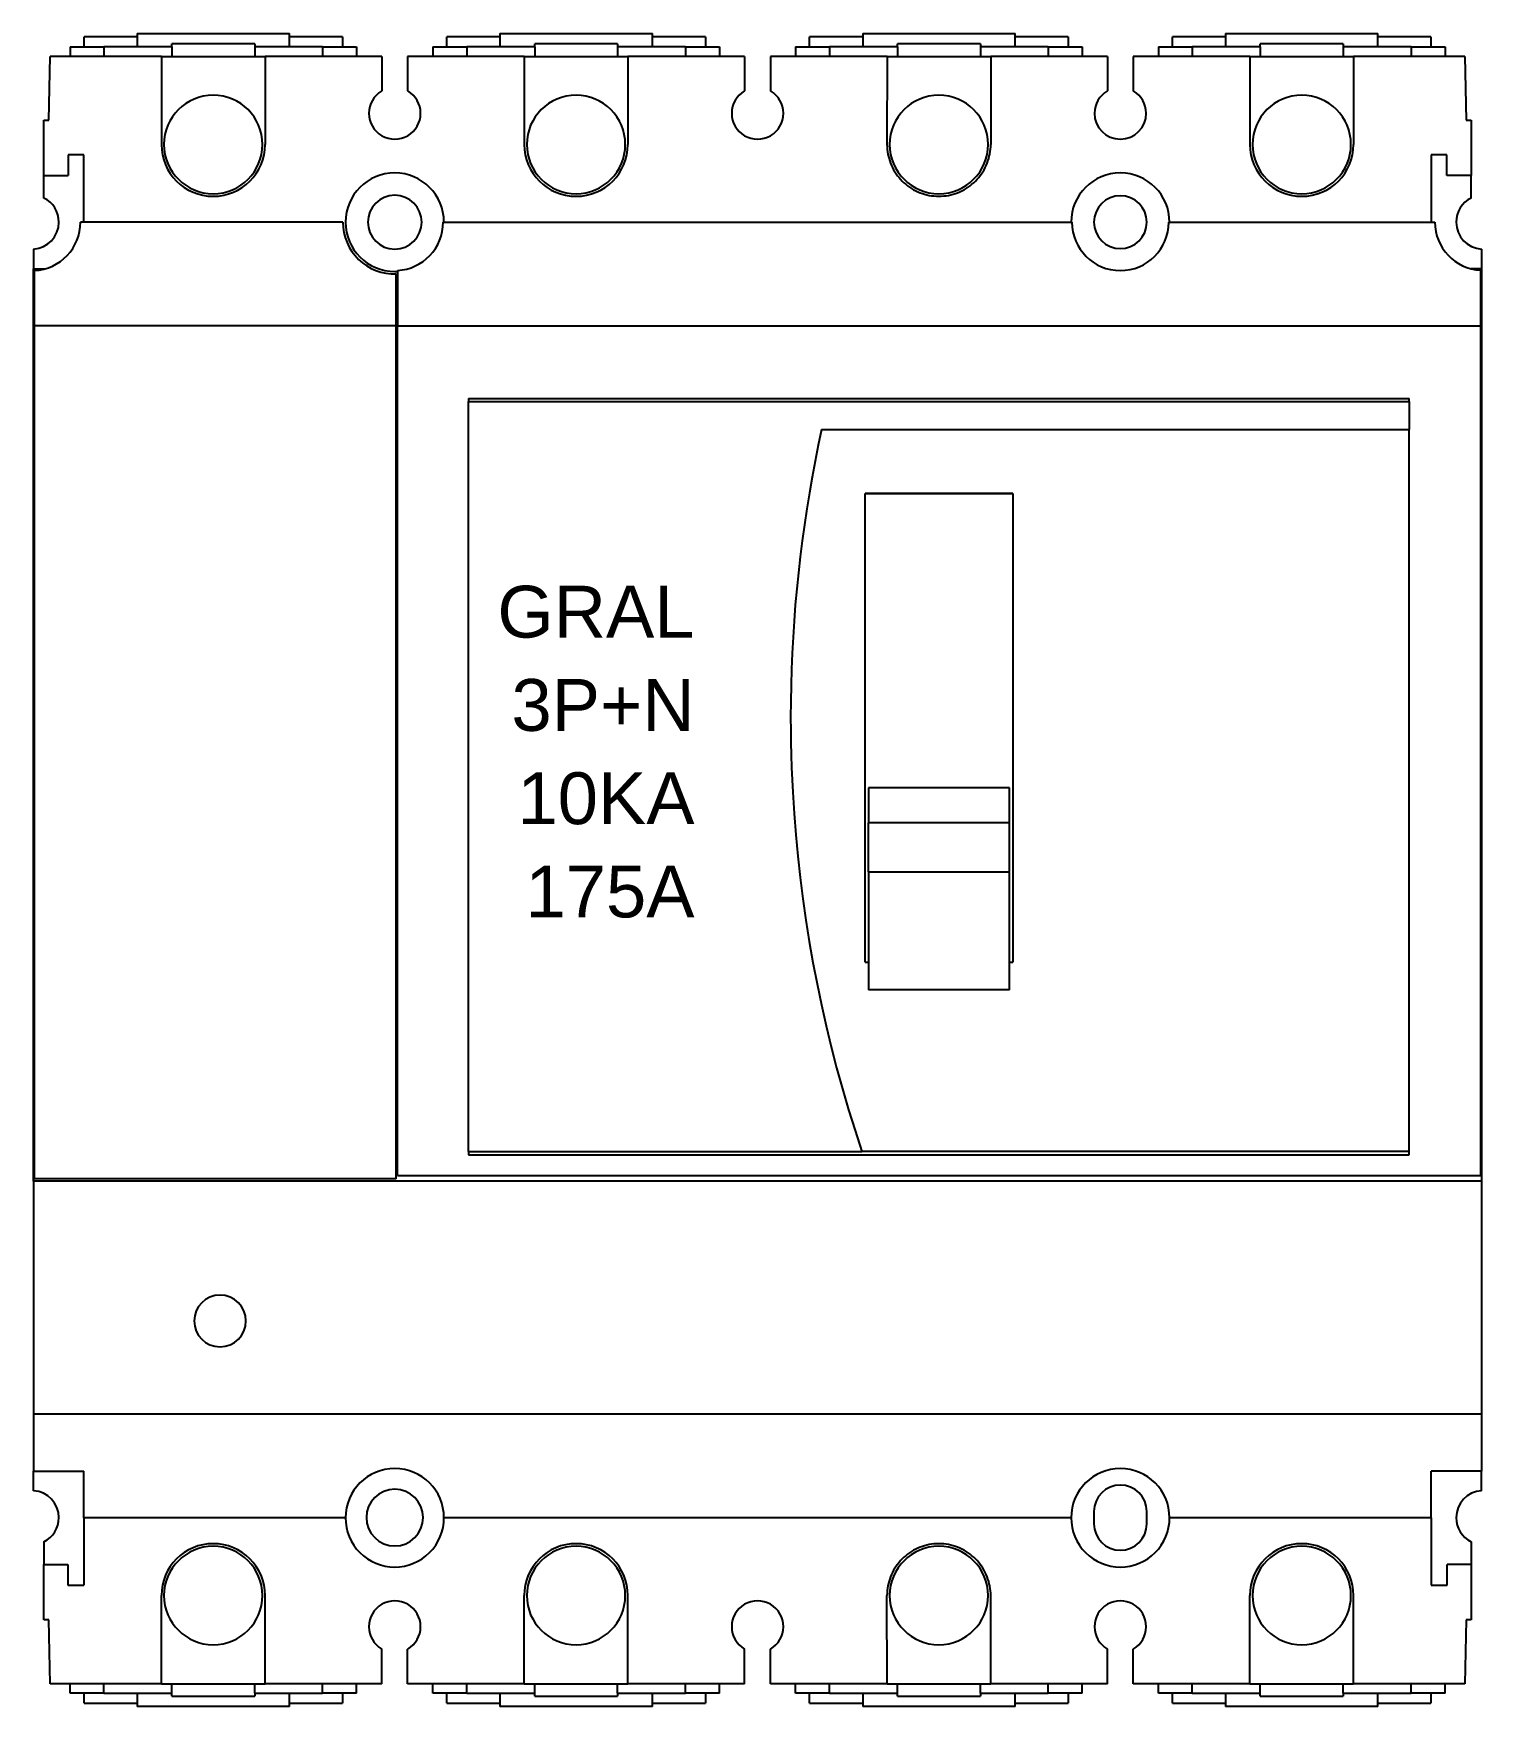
# Model space of a CAD drawing. Header units: millimetres. Extents: x 3609 to 5941, y 2453 to 3731.
# Drawn here: x 4205.6 to 4339.4, y 3333.5 to 3488.1 of the extents above; entities that cross this region are included whole.
import ezdxf

# ---------------------------------------------------------------- set-up
doc = ezdxf.new("R2010")
doc.units = ezdxf.units.MM
doc.styles.get("Standard").update_dxf_attribs({"font": 'arial.ttf'})

msp = doc.modelspace()

# ---------------------------------------------------------------- linework, layer by layer
for p, q in [((4215.19, 3488.09), (4215.19, 3486.86)), ((4215.19, 3488.09), (4229.27, 3488.09)), ((4229.27, 3486.86), (4229.27, 3488.09)), ((4248.71, 3488.09), (4248.71, 3486.86)), ((4248.71, 3488.09), (4262.79, 3488.09)), ((4262.79, 3486.86), (4262.79, 3488.09)), ((4282.23, 3488.09), (4282.23, 3486.86)), ((4282.23, 3488.09), (4296.3, 3488.09)), ((4296.3, 3486.86), (4296.3, 3488.09)), ((4315.75, 3488.09), (4315.75, 3486.86)), ((4315.75, 3488.09), (4329.82, 3488.09)), ((4329.82, 3486.86), (4329.82, 3488.09)), ((4208.99, 3486.86), (4208.99, 3485.97)), ((4208.99, 3486.86), (4212.12, 3486.86)), ((4215.19, 3487.77), (4210.28, 3487.77)), ((4210.28, 3486.86), (4210.28, 3487.77)), ((4212.12, 3486.86), (4212.12, 3485.97)), ((4218.4, 3486.86), (4212.12, 3486.86)), ((4218.4, 3486.86), (4218.4, 3487.13)), ((4226.06, 3487.13), (4218.4, 3487.13)), ((4218.4, 3486.86), (4218.4, 3485.97)), ((4226.06, 3487.13), (4226.06, 3486.86)), ((4232.33, 3486.86), (4226.06, 3486.86)), ((4226.06, 3486.86), (4226.06, 3485.97)), ((4234.17, 3487.77), (4229.27, 3487.77)), ((4232.33, 3486.86), (4235.47, 3486.86)), ((4232.33, 3486.86), (4232.33, 3485.97)), ((4234.17, 3487.77), (4234.17, 3486.86)), ((4235.47, 3486.86), (4235.47, 3485.97)), ((4242.51, 3486.86), (4242.51, 3485.97)), ((4242.51, 3486.86), (4245.64, 3486.86)), ((4248.71, 3487.77), (4243.8, 3487.77)), ((4243.8, 3486.86), (4243.8, 3487.77)), ((4245.64, 3486.86), (4245.64, 3485.97)), ((4251.92, 3486.86), (4245.64, 3486.86)), ((4251.92, 3486.86), (4251.92, 3487.13)), ((4259.58, 3487.13), (4251.92, 3487.13)), ((4251.92, 3486.86), (4251.92, 3485.97)), ((4259.58, 3487.13), (4259.58, 3486.86)), ((4265.85, 3486.86), (4259.58, 3486.86)), ((4259.58, 3486.86), (4259.58, 3485.97)), ((4267.69, 3487.77), (4262.79, 3487.77)), ((4265.85, 3486.86), (4268.99, 3486.86)), ((4265.85, 3486.86), (4265.85, 3485.97)), ((4267.69, 3487.77), (4267.69, 3486.86)), ((4268.99, 3486.86), (4268.99, 3485.97)), ((4276.03, 3486.86), (4276.03, 3485.97)), ((4276.03, 3486.86), (4279.16, 3486.86)), ((4282.23, 3487.77), (4277.32, 3487.77)), ((4277.32, 3486.86), (4277.32, 3487.77)), ((4279.16, 3486.86), (4279.16, 3485.97)), ((4285.43, 3486.86), (4279.16, 3486.86)), ((4285.43, 3486.86), (4285.43, 3487.13)), ((4293.1, 3487.13), (4285.43, 3487.13)), ((4285.43, 3486.86), (4285.43, 3485.97)), ((4293.1, 3487.13), (4293.1, 3486.86)), ((4299.37, 3486.86), (4293.1, 3486.86)), ((4293.1, 3486.86), (4293.1, 3485.97)), ((4301.21, 3487.77), (4296.3, 3487.77)), ((4299.37, 3486.86), (4302.51, 3486.86)), ((4299.37, 3486.86), (4299.37, 3485.97)), ((4301.21, 3487.77), (4301.21, 3486.86)), ((4302.51, 3486.86), (4302.51, 3485.97)), ((4309.55, 3486.86), (4309.55, 3485.97)), ((4309.55, 3486.86), (4312.68, 3486.86)), ((4315.75, 3487.77), (4310.84, 3487.77)), ((4310.84, 3486.86), (4310.84, 3487.77)), ((4312.68, 3486.86), (4312.68, 3485.97)), ((4318.95, 3486.86), (4312.68, 3486.86)), ((4318.95, 3486.86), (4318.95, 3487.13)), ((4326.62, 3487.13), (4318.95, 3487.13)), ((4318.95, 3486.86), (4318.95, 3485.97)), ((4326.62, 3487.13), (4326.62, 3486.86)), ((4332.89, 3486.86), (4326.62, 3486.86)), ((4326.62, 3486.86), (4326.62, 3485.97)), ((4334.73, 3487.77), (4329.82, 3487.77)), ((4332.89, 3486.86), (4336.03, 3486.86)), ((4332.89, 3486.86), (4332.89, 3485.97)), ((4334.73, 3487.77), (4334.73, 3486.86)), ((4336.03, 3486.86), (4336.03, 3485.97)), ((4207.03, 3480.08), (4207.14, 3485.97)), ((4217.44, 3485.97), (4207.14, 3485.97)), ((4217.44, 3485.97), (4217.44, 3477.83)), ((4217.44, 3485.97), (4227.01, 3485.97)), ((4237.79, 3485.97), (4227.01, 3485.97)), ((4227.01, 3485.97), (4227.01, 3477.83)), ((4237.79, 3485.97), (4237.79, 3482.78)), ((4250.96, 3485.97), (4240.18, 3485.97)), ((4240.18, 3485.97), (4240.18, 3482.78)), ((4250.96, 3485.97), (4250.96, 3477.83)), ((4250.96, 3485.97), (4260.53, 3485.97)), ((4271.31, 3485.97), (4260.53, 3485.97)), ((4260.53, 3485.97), (4260.53, 3477.83)), ((4271.31, 3485.97), (4271.31, 3482.78)), ((4284.48, 3485.97), (4273.7, 3485.97)), ((4273.7, 3485.97), (4273.7, 3482.78)), ((4284.48, 3485.97), (4284.47, 3477.82)), ((4284.48, 3485.97), (4294.05, 3485.97)), ((4304.83, 3485.97), (4294.05, 3485.97)), ((4294.05, 3485.97), (4294.05, 3477.84)), ((4304.83, 3485.97), (4304.83, 3482.78)), ((4318, 3485.97), (4307.22, 3485.97)), ((4307.22, 3485.97), (4307.22, 3482.78)), ((4318, 3485.97), (4318, 3477.83)), ((4318, 3485.97), (4327.57, 3485.97)), ((4337.87, 3485.97), (4327.57, 3485.97)), ((4327.57, 3485.97), (4327.57, 3477.83)), ((4337.87, 3485.97), (4337.98, 3480.08)), ((4206.57, 3480.08), (4207.03, 3480.08)), ((4206.57, 3474.96), (4206.57, 3480.08)), ((4337.98, 3480.08), (4338.44, 3480.08)), ((4338.44, 3480.08), (4338.44, 3474.96)), ((4284.47, 3477.82), (4284.48, 3477.6)), ((4284.48, 3477.6), (4284.49, 3477.38)), ((4284.49, 3477.38), (4284.52, 3477.16)), ((4294.01, 3477.17), (4294.03, 3477.39)), ((4294.03, 3477.39), (4294.05, 3477.61)), ((4294.05, 3477.61), (4294.05, 3477.84)), ((4208.82, 3476.88), (4208.82, 3474.96)), ((4210.25, 3476.88), (4208.82, 3476.88)), ((4210.25, 3470.65), (4210.25, 3476.88)), ((4284.52, 3477.16), (4284.56, 3476.94)), ((4284.56, 3476.94), (4284.6, 3476.73)), ((4284.6, 3476.73), (4284.66, 3476.52)), ((4284.66, 3476.52), (4284.72, 3476.31)), ((4284.72, 3476.31), (4284.8, 3476.1)), ((4284.8, 3476.1), (4284.88, 3475.89)), ((4284.88, 3475.89), (4284.98, 3475.69)), ((4284.98, 3475.69), (4285.08, 3475.5)), ((4293.44, 3475.5), (4293.55, 3475.7)), ((4293.55, 3475.7), (4293.64, 3475.9)), ((4293.64, 3475.9), (4293.73, 3476.1)), ((4293.73, 3476.1), (4293.8, 3476.31)), ((4293.8, 3476.31), (4293.87, 3476.52)), ((4293.87, 3476.52), (4293.92, 3476.74)), ((4293.92, 3476.74), (4293.97, 3476.95)), ((4293.97, 3476.95), (4294.01, 3477.17)), ((4334.76, 3476.88), (4334.76, 3470.65)), ((4336.19, 3476.88), (4334.76, 3476.88)), ((4336.19, 3474.96), (4336.19, 3476.88)), ((4206.57, 3474.96), (4208.82, 3474.96)), ((4206.57, 3472.88), (4206.57, 3474.96)), ((4285.08, 3475.5), (4285.19, 3475.31)), ((4285.19, 3475.31), (4285.31, 3475.12)), ((4285.31, 3475.12), (4285.44, 3474.94)), ((4285.44, 3474.94), (4285.58, 3474.77)), ((4285.58, 3474.77), (4285.72, 3474.61)), ((4285.72, 3474.61), (4285.88, 3474.45)), ((4285.88, 3474.45), (4286.04, 3474.29)), ((4286.04, 3474.29), (4286.2, 3474.15)), ((4286.2, 3474.15), (4286.38, 3474.01)), ((4292.15, 3474.01), (4292.32, 3474.15)), ((4292.32, 3474.15), (4292.49, 3474.3)), ((4292.49, 3474.3), (4292.65, 3474.45)), ((4292.65, 3474.45), (4292.8, 3474.61)), ((4292.8, 3474.61), (4292.95, 3474.77)), ((4292.95, 3474.77), (4293.08, 3474.95)), ((4293.08, 3474.95), (4293.21, 3475.13)), ((4293.21, 3475.13), (4293.33, 3475.31)), ((4293.33, 3475.31), (4293.44, 3475.5)), ((4338.44, 3474.96), (4336.19, 3474.96)), ((4338.44, 3472.88), (4338.44, 3474.96)), ((4286.38, 3474.01), (4286.55, 3473.88)), ((4286.55, 3473.88), (4286.74, 3473.76)), ((4286.74, 3473.76), (4286.93, 3473.65)), ((4286.93, 3473.65), (4287.13, 3473.55)), ((4287.13, 3473.55), (4287.33, 3473.45)), ((4287.33, 3473.45), (4287.53, 3473.37)), ((4287.53, 3473.37), (4287.74, 3473.29)), ((4287.74, 3473.29), (4287.95, 3473.23)), ((4287.95, 3473.23), (4288.16, 3473.17)), ((4288.16, 3473.17), (4288.38, 3473.13)), ((4288.38, 3473.13), (4288.59, 3473.09)), ((4288.59, 3473.09), (4288.81, 3473.07)), ((4288.81, 3473.07), (4289.04, 3473.05)), ((4289.04, 3473.05), (4289.26, 3473.04)), ((4289.26, 3473.04), (4289.49, 3473.05)), ((4289.49, 3473.05), (4289.71, 3473.07)), ((4289.71, 3473.07), (4289.93, 3473.09)), ((4289.93, 3473.09), (4290.15, 3473.13)), ((4290.15, 3473.13), (4290.36, 3473.17)), ((4290.36, 3473.17), (4290.58, 3473.23)), ((4290.58, 3473.23), (4290.79, 3473.29)), ((4290.79, 3473.29), (4290.99, 3473.37)), ((4290.99, 3473.37), (4291.2, 3473.45)), ((4291.2, 3473.45), (4291.4, 3473.55)), ((4291.4, 3473.55), (4291.6, 3473.65)), ((4291.6, 3473.65), (4291.79, 3473.76)), ((4291.79, 3473.76), (4291.97, 3473.89)), ((4291.97, 3473.89), (4292.15, 3474.01)), ((4234.2, 3470.65), (4209.94, 3470.65)), ((4243.46, 3470.65), (4301.55, 3470.65)), ((4310.5, 3470.65), (4335.09, 3470.65)), ((4205.61, 3468.16), (4205.61, 3466.34)), ((4339.4, 3468.16), (4339.4, 3466.34)), ((4205.61, 3382.04), (4205.61, 3466.34)), ((4205.61, 3466.34), (4206.68, 3466.34)), ((4205.71, 3461.07), (4205.71, 3466.18)), ((4239.13, 3461.07), (4239.13, 3465.86)), ((4239.23, 3466.19), (4239.23, 3461.07)), ((4339.4, 3466.34), (4338.43, 3466.34)), ((4339.31, 3466.2), (4339.31, 3461.07)), ((4339.4, 3466.34), (4339.4, 3382.04)), ((4205.71, 3382.25), (4205.71, 3461.07)), ((4239.13, 3461.07), (4205.71, 3461.07)), ((4239.13, 3382.25), (4239.13, 3461.07)), ((4239.23, 3382.54), (4239.23, 3461.07)), ((4239.23, 3461.07), (4339.31, 3461.07)), ((4339.31, 3461.07), (4339.31, 3382.54)), ((4245.8, 3454.37), (4332.73, 3454.37)), ((4245.8, 3454.37), (4245.8, 3454.07)), ((4245.8, 3384.76), (4245.8, 3454.07)), ((4245.8, 3454.07), (4332.73, 3454.07)), ((4332.73, 3454.07), (4332.73, 3454.37)), ((4332.73, 3454.07), (4332.73, 3451.5)), ((4278.43, 3451.5), (4278.12, 3450.03)), ((4278.43, 3451.5), (4332.73, 3451.5)), ((4332.73, 3417.97), (4332.73, 3451.5)), ((4278.12, 3450.03), (4277.83, 3448.57)), ((4277.83, 3448.57), (4277.55, 3447.1)), ((4277.55, 3447.1), (4277.3, 3445.63)), ((4277.3, 3445.63), (4277.06, 3444.16)), ((4282.44, 3417.97), (4282.44, 3445.57)), ((4296.09, 3445.57), (4282.44, 3445.57)), ((4282.44, 3445.57), (4296.09, 3445.57)), ((4296.09, 3445.57), (4296.09, 3417.97)), ((4277.06, 3444.16), (4276.84, 3442.68)), ((4276.84, 3442.68), (4276.64, 3441.2)), ((4276.64, 3441.2), (4276.45, 3439.73)), ((4276.45, 3439.73), (4276.28, 3438.24)), ((4276.28, 3438.24), (4276.13, 3436.76)), ((4276.13, 3436.76), (4276, 3435.28)), ((4276, 3435.28), (4275.89, 3433.79)), ((4275.89, 3433.79), (4275.79, 3432.31)), ((4275.71, 3430.82), (4275.65, 3429.33)), ((4275.79, 3432.31), (4275.71, 3430.82)), ((4275.65, 3429.33), (4275.61, 3427.85)), ((4275.61, 3427.85), (4275.58, 3426.36)), ((4275.58, 3426.36), (4275.57, 3424.88)), ((4275.57, 3424.88), (4275.58, 3423.72)), ((4275.58, 3423.72), (4275.59, 3422.57)), ((4275.59, 3422.57), (4275.62, 3421.42)), ((4275.62, 3421.42), (4275.66, 3420.27)), ((4275.66, 3420.27), (4275.7, 3419.12)), ((4275.7, 3419.12), (4275.76, 3417.97)), ((4275.76, 3417.97), (4275.89, 3415.99)), ((4282.44, 3402.27), (4282.44, 3417.97)), ((4295.78, 3418.37), (4282.75, 3418.37)), ((4282.75, 3418.37), (4282.75, 3415.14)), ((4295.78, 3415.14), (4295.78, 3418.37)), ((4296.09, 3417.97), (4296.09, 3402.27)), ((4332.73, 3384.78), (4332.73, 3417.97)), ((4275.89, 3415.99), (4276.04, 3414.02)), ((4276.04, 3414.02), (4276.23, 3412.05)), ((4282.75, 3410.63), (4282.75, 3415.14)), ((4295.78, 3415.14), (4282.75, 3415.14)), ((4295.78, 3410.63), (4295.78, 3415.14)), ((4276.23, 3412.05), (4276.45, 3410.08)), ((4276.45, 3410.08), (4276.7, 3408.11)), ((4282.75, 3410.63), (4282.75, 3399.71)), ((4282.75, 3410.63), (4295.78, 3410.63)), ((4295.78, 3399.71), (4295.78, 3410.63)), ((4276.7, 3408.11), (4276.98, 3406.15)), ((4276.98, 3406.15), (4277.29, 3404.19)), ((4277.29, 3404.19), (4277.63, 3402.23)), ((4277.63, 3402.23), (4278.01, 3400.28)), ((4282.44, 3402.27), (4282.75, 3402.27)), ((4295.78, 3402.27), (4296.09, 3402.27)), ((4278.01, 3400.28), (4278.41, 3398.33)), ((4295.78, 3399.71), (4282.75, 3399.71)), ((4278.41, 3398.33), (4278.85, 3396.38)), ((4278.85, 3396.38), (4279.32, 3394.43)), ((4279.32, 3394.43), (4279.82, 3392.49)), ((4279.82, 3392.49), (4280.36, 3390.55)), ((4280.36, 3390.55), (4280.92, 3388.62)), ((4280.92, 3388.62), (4281.52, 3386.7)), ((4281.52, 3386.7), (4282.15, 3384.78)), ((4245.8, 3384.76), (4245.8, 3384.46)), ((4245.8, 3384.76), (4282.16, 3384.76)), ((4245.8, 3384.46), (4332.73, 3384.46)), ((4282.15, 3384.78), (4282.15, 3384.77)), ((4332.73, 3384.78), (4282.15, 3384.78)), ((4282.15, 3384.77), (4282.15, 3384.77)), ((4282.15, 3384.77), (4282.15, 3384.77)), ((4282.15, 3384.77), (4282.15, 3384.77)), ((4282.15, 3384.77), (4282.15, 3384.76)), ((4282.15, 3384.76), (4282.16, 3384.76)), ((4282.16, 3384.76), (4282.16, 3384.76)), ((4332.73, 3384.46), (4332.73, 3384.78)), ((4205.61, 3382.04), (4205.61, 3360.49)), ((4339.4, 3382.04), (4205.61, 3382.04)), ((4239.13, 3382.25), (4205.71, 3382.25)), ((4239.23, 3382.54), (4339.31, 3382.54)), ((4339.4, 3382.04), (4339.4, 3360.49)), ((4205.61, 3360.49), (4205.61, 3355.23)), ((4339.4, 3360.49), (4205.61, 3360.49)), ((4339.4, 3360.49), (4339.4, 3355.23)), ((4205.61, 3353.42), (4205.61, 3355.23)), ((4205.61, 3355.23), (4210.25, 3355.23)), ((4210.25, 3350.92), (4210.25, 3355.23)), ((4334.76, 3350.92), (4334.76, 3355.23)), ((4339.4, 3355.23), (4334.76, 3355.23)), ((4339.4, 3353.42), (4339.4, 3355.23)), ((4234.44, 3350.92), (4210.25, 3350.92)), ((4210.25, 3350.92), (4210.25, 3344.69)), ((4301.48, 3350.92), (4243.54, 3350.92)), ((4303.58, 3351.51), (4303.58, 3350.36)), ((4308.47, 3350.36), (4308.47, 3351.51)), ((4334.76, 3350.92), (4310.57, 3350.92)), ((4334.76, 3350.92), (4334.76, 3344.69)), ((4206.57, 3348.71), (4206.57, 3346.61)), ((4286.2, 3347.42), (4286.04, 3347.27)), ((4286.38, 3347.56), (4286.2, 3347.42)), ((4286.55, 3347.69), (4286.38, 3347.56)), ((4286.74, 3347.81), (4286.55, 3347.69)), ((4286.93, 3347.92), (4286.74, 3347.81)), ((4287.13, 3348.02), (4286.93, 3347.92)), ((4287.33, 3348.11), (4287.13, 3348.02)), ((4287.53, 3348.2), (4287.33, 3348.11)), ((4287.74, 3348.27), (4287.53, 3348.2)), ((4287.95, 3348.34), (4287.74, 3348.27)), ((4288.16, 3348.4), (4287.95, 3348.34)), ((4288.38, 3348.44), (4288.16, 3348.4)), ((4288.59, 3348.48), (4288.38, 3348.44)), ((4288.81, 3348.5), (4288.59, 3348.48)), ((4289.04, 3348.52), (4288.81, 3348.5)), ((4289.26, 3348.52), (4289.04, 3348.52)), ((4289.49, 3348.52), (4289.26, 3348.52)), ((4289.71, 3348.5), (4289.49, 3348.52)), ((4289.93, 3348.48), (4289.71, 3348.5)), ((4290.15, 3348.44), (4289.93, 3348.48)), ((4290.36, 3348.4), (4290.15, 3348.44)), ((4290.58, 3348.34), (4290.36, 3348.4)), ((4290.79, 3348.27), (4290.58, 3348.34)), ((4290.99, 3348.2), (4290.79, 3348.27)), ((4291.2, 3348.11), (4290.99, 3348.2)), ((4291.4, 3348.02), (4291.2, 3348.11)), ((4291.6, 3347.92), (4291.4, 3348.02)), ((4291.79, 3347.8), (4291.6, 3347.92)), ((4291.97, 3347.68), (4291.79, 3347.8)), ((4292.15, 3347.55), (4291.97, 3347.68)), ((4292.32, 3347.42), (4292.15, 3347.55)), ((4292.49, 3347.27), (4292.32, 3347.42)), ((4338.44, 3348.71), (4338.44, 3346.61)), ((4206.57, 3346.61), (4208.77, 3346.61)), ((4206.57, 3341.5), (4206.57, 3346.61)), ((4208.77, 3346.61), (4208.77, 3344.69)), ((4284.98, 3345.87), (4284.88, 3345.67)), ((4285.08, 3346.07), (4284.98, 3345.87)), ((4285.19, 3346.26), (4285.08, 3346.07)), ((4285.31, 3346.45), (4285.19, 3346.26)), ((4285.44, 3346.62), (4285.31, 3346.45)), ((4285.58, 3346.8), (4285.44, 3346.62)), ((4285.72, 3346.96), (4285.58, 3346.8)), ((4285.88, 3347.12), (4285.72, 3346.96)), ((4286.04, 3347.27), (4285.88, 3347.12)), ((4292.65, 3347.12), (4292.49, 3347.27)), ((4292.8, 3346.96), (4292.65, 3347.12)), ((4292.95, 3346.79), (4292.8, 3346.96)), ((4293.08, 3346.62), (4292.95, 3346.79)), ((4293.21, 3346.44), (4293.08, 3346.62)), ((4293.33, 3346.26), (4293.21, 3346.44)), ((4293.44, 3346.06), (4293.33, 3346.26)), ((4293.55, 3345.87), (4293.44, 3346.06)), ((4293.64, 3345.67), (4293.55, 3345.87)), ((4338.44, 3346.61), (4336.24, 3346.61)), ((4336.24, 3344.69), (4336.24, 3346.61)), ((4338.44, 3346.61), (4338.44, 3341.5)), ((4208.77, 3344.69), (4210.25, 3344.69)), ((4284.52, 3344.41), (4284.49, 3344.19)), ((4284.56, 3344.62), (4284.52, 3344.41)), ((4284.6, 3344.84), (4284.56, 3344.62)), ((4284.66, 3345.05), (4284.6, 3344.84)), ((4284.72, 3345.26), (4284.66, 3345.05)), ((4284.8, 3345.47), (4284.72, 3345.26)), ((4284.88, 3345.67), (4284.8, 3345.47)), ((4293.73, 3345.46), (4293.64, 3345.67)), ((4293.8, 3345.26), (4293.73, 3345.46)), ((4293.87, 3345.04), (4293.8, 3345.26)), ((4293.92, 3344.83), (4293.87, 3345.04)), ((4293.97, 3344.62), (4293.92, 3344.83)), ((4294.01, 3344.4), (4293.97, 3344.62)), ((4294.03, 3344.18), (4294.01, 3344.4)), ((4334.76, 3344.69), (4336.24, 3344.69)), ((4217.44, 3335.59), (4217.44, 3343.74)), ((4227.01, 3335.59), (4227.01, 3343.74)), ((4250.96, 3335.59), (4250.96, 3343.74)), ((4260.53, 3335.59), (4260.53, 3343.74)), ((4284.48, 3343.97), (4284.47, 3343.75)), ((4284.48, 3335.59), (4284.47, 3343.75)), ((4284.49, 3344.19), (4284.48, 3343.97)), ((4294.05, 3343.95), (4294.03, 3344.18)), ((4294.05, 3343.72), (4294.05, 3343.95)), ((4294.05, 3335.59), (4294.05, 3343.72)), ((4318, 3335.59), (4318, 3343.74)), ((4327.57, 3335.59), (4327.57, 3343.74)), ((4207.03, 3341.5), (4206.57, 3341.5)), ((4207.14, 3335.59), (4207.03, 3341.5)), ((4337.97, 3341.5), (4337.87, 3335.59)), ((4338.44, 3341.5), (4337.97, 3341.5)), ((4237.79, 3335.59), (4237.79, 3338.79)), ((4240.18, 3335.59), (4240.18, 3338.79)), ((4271.31, 3335.59), (4271.31, 3338.79)), ((4273.7, 3335.59), (4273.7, 3338.79)), ((4304.83, 3335.59), (4304.83, 3338.79)), ((4307.22, 3335.59), (4307.22, 3338.79)), ((4217.44, 3335.59), (4207.14, 3335.59)), ((4208.99, 3334.7), (4208.99, 3335.59)), ((4212.12, 3334.7), (4212.12, 3335.59)), ((4217.44, 3335.59), (4227.01, 3335.59)), ((4218.4, 3334.7), (4218.4, 3335.59)), ((4226.06, 3334.7), (4226.06, 3335.59)), ((4237.79, 3335.59), (4227.01, 3335.59)), ((4232.33, 3334.7), (4232.33, 3335.59)), ((4235.47, 3334.7), (4235.47, 3335.59)), ((4250.96, 3335.59), (4240.18, 3335.59)), ((4242.51, 3334.7), (4242.51, 3335.59)), ((4245.64, 3334.7), (4245.64, 3335.59)), ((4250.96, 3335.59), (4260.53, 3335.59)), ((4251.92, 3334.7), (4251.92, 3335.59)), ((4259.58, 3334.7), (4259.58, 3335.59)), ((4271.31, 3335.59), (4260.53, 3335.59)), ((4265.85, 3334.7), (4265.85, 3335.59)), ((4268.99, 3334.7), (4268.99, 3335.59)), ((4284.48, 3335.59), (4273.7, 3335.59)), ((4276.03, 3334.7), (4276.03, 3335.59)), ((4279.16, 3334.7), (4279.16, 3335.59)), ((4284.48, 3335.59), (4294.05, 3335.59)), ((4285.43, 3334.7), (4285.43, 3335.59)), ((4293.1, 3334.7), (4293.1, 3335.59)), ((4304.83, 3335.59), (4294.05, 3335.59)), ((4299.37, 3334.7), (4299.37, 3335.59)), ((4302.51, 3334.7), (4302.51, 3335.59)), ((4318, 3335.59), (4307.22, 3335.59)), ((4309.55, 3334.7), (4309.55, 3335.59)), ((4312.68, 3334.7), (4312.68, 3335.59)), ((4318, 3335.59), (4327.57, 3335.59)), ((4318.95, 3334.7), (4318.95, 3335.59)), ((4326.62, 3334.7), (4326.62, 3335.59)), ((4337.87, 3335.59), (4327.57, 3335.59)), ((4332.89, 3334.7), (4332.89, 3335.59)), ((4336.03, 3334.7), (4336.03, 3335.59)), ((4212.12, 3334.7), (4208.99, 3334.7)), ((4210.28, 3333.8), (4210.28, 3334.7)), ((4210.28, 3333.8), (4215.19, 3333.8)), ((4212.12, 3334.7), (4218.4, 3334.7)), ((4215.19, 3334.7), (4215.19, 3333.48)), ((4229.27, 3333.48), (4215.19, 3333.48)), ((4218.4, 3334.44), (4218.4, 3334.7)), ((4218.4, 3334.44), (4226.06, 3334.44)), ((4226.06, 3334.7), (4226.06, 3334.44)), ((4226.06, 3334.7), (4232.33, 3334.7)), ((4229.27, 3333.48), (4229.27, 3334.7)), ((4229.27, 3333.8), (4234.17, 3333.8)), ((4235.47, 3334.7), (4232.33, 3334.7)), ((4234.17, 3334.7), (4234.17, 3333.8)), ((4245.64, 3334.7), (4242.51, 3334.7)), ((4243.8, 3333.8), (4243.8, 3334.7)), ((4243.8, 3333.8), (4248.71, 3333.8)), ((4245.64, 3334.7), (4251.92, 3334.7)), ((4248.71, 3334.7), (4248.71, 3333.48)), ((4262.79, 3333.48), (4248.71, 3333.48)), ((4251.92, 3334.44), (4251.92, 3334.7)), ((4251.92, 3334.44), (4259.58, 3334.44)), ((4259.58, 3334.7), (4259.58, 3334.44)), ((4259.58, 3334.7), (4265.85, 3334.7)), ((4262.79, 3333.48), (4262.79, 3334.7)), ((4262.79, 3333.8), (4267.69, 3333.8)), ((4268.99, 3334.7), (4265.85, 3334.7)), ((4267.69, 3334.7), (4267.69, 3333.8)), ((4279.16, 3334.7), (4276.03, 3334.7)), ((4277.32, 3333.8), (4277.32, 3334.7)), ((4277.32, 3333.8), (4282.23, 3333.8)), ((4279.16, 3334.7), (4285.43, 3334.7)), ((4282.23, 3334.7), (4282.23, 3333.48)), ((4296.3, 3333.48), (4282.23, 3333.48)), ((4285.43, 3334.44), (4285.43, 3334.7)), ((4285.43, 3334.44), (4293.1, 3334.44)), ((4293.1, 3334.7), (4293.1, 3334.44)), ((4293.1, 3334.7), (4299.37, 3334.7)), ((4296.3, 3333.48), (4296.3, 3334.7)), ((4296.3, 3333.8), (4301.21, 3333.8)), ((4302.51, 3334.7), (4299.37, 3334.7)), ((4301.21, 3334.7), (4301.21, 3333.8)), ((4312.68, 3334.7), (4309.55, 3334.7)), ((4310.84, 3333.8), (4310.84, 3334.7)), ((4310.84, 3333.8), (4315.75, 3333.8)), ((4312.68, 3334.7), (4318.95, 3334.7)), ((4315.75, 3334.7), (4315.75, 3333.48)), ((4329.82, 3333.48), (4315.75, 3333.48)), ((4318.95, 3334.44), (4318.95, 3334.7)), ((4318.95, 3334.44), (4326.62, 3334.44)), ((4326.62, 3334.7), (4332.89, 3334.7)), ((4326.62, 3334.7), (4326.62, 3334.44)), ((4329.82, 3333.48), (4329.82, 3334.7)), ((4329.82, 3333.8), (4334.73, 3333.8)), ((4336.03, 3334.7), (4332.89, 3334.7)), ((4334.73, 3334.7), (4334.73, 3333.8))]:
    msp.add_line(p, q)
for centre, radius, start, end in [((4222.22, 3477.83), 4.55, 0, 180), ((4238.99, 3480.71), 2.39, 120.0003, 180), ((4238.99, 3480.71), 2.39, 0, 59.9997), ((4255.74, 3477.83), 4.55, 0, 180), ((4272.51, 3480.71), 2.39, 120.0003, 180), ((4272.51, 3480.71), 2.39, 0, 59.9997), ((4289.26, 3477.83), 4.55, 0, 180), ((4306.03, 3480.71), 2.39, 120.0006, 180), ((4306.03, 3480.71), 2.39, 0, 59.9994), ((4322.79, 3477.83), 4.55, 0, 180), ((4238.99, 3480.71), 2.39, 180, 300.0003), ((4238.99, 3480.71), 2.39, 300.0003, 0), ((4272.51, 3480.71), 2.39, 180, 300.0003), ((4272.51, 3480.71), 2.39, 300.0003, 0), ((4306.03, 3480.71), 2.39, 180, 0), ((4222.22, 3477.83), 4.79, 180, 270), ((4222.22, 3477.83), 4.55, 180, 0), ((4222.22, 3477.83), 4.79, 270, 0), ((4255.74, 3477.83), 4.79, 180, 270), ((4255.74, 3477.83), 4.55, 180, 0), ((4255.74, 3477.83), 4.79, 270, 0), ((4289.26, 3477.83), 4.55, 180, 0), ((4322.79, 3477.83), 4.79, 180.0015, 270), ((4322.79, 3477.83), 4.55, 180, 0), ((4322.79, 3477.83), 4.79, 270, 359.9956), ((4238.99, 3470.65), 4.55, 90, 270), ((4238.99, 3470.65), 4.55, 0.0125, 90), ((4306.03, 3470.65), 4.55, 90, 179.987), ((4306.03, 3470.65), 4.55, 0.0125, 90), ((4205.47, 3470.65), 2.49, 0, 63.7416), ((4238.99, 3470.65), 2.49, 90, 270), ((4238.99, 3470.65), 2.49, 270, 90), ((4306.03, 3470.65), 2.44, 90, 270), ((4306.03, 3470.65), 2.44, 270, 90), ((4339.55, 3470.65), 2.49, 116.2585, 180), ((4205.47, 3470.65), 2.49, 273.3141, 0), ((4205.47, 3470.65), 4.48, 273.0663, 0.0001), ((4238.99, 3470.65), 4.79, 180.0065, 271.7255), ((4339.55, 3470.65), 2.49, 180, 266.6863), ((4238.99, 3470.65), 4.55, 270, 273.017), ((4222.85, 3369.11), 2.39, 0, 180), ((4222.85, 3369.11), 2.39, 180, 0), ((4238.99, 3350.92), 4.55, 90, 179.9761), ((4238.99, 3350.92), 4.55, 0.0238, 90), ((4306.03, 3350.92), 4.55, 90, 179.9761), ((4306.03, 3350.92), 4.55, 0.0238, 90), ((4238.99, 3350.94), 2.62, 90, 270), ((4238.99, 3350.94), 2.62, 270, 90), ((4306.03, 3351.51), 2.44, 90, 180), ((4306.03, 3351.51), 2.44, 0, 90), ((4205.47, 3350.94), 2.49, 0, 86.6722), ((4339.55, 3350.94), 2.49, 93.3176, 180), ((4205.47, 3350.94), 2.49, 296.2807, 0), ((4238.99, 3350.92), 4.55, 179.9761, 270), ((4238.99, 3350.92), 4.55, 270, 0.0238), ((4306.03, 3350.92), 4.55, 179.9761, 270), ((4306.03, 3350.92), 4.55, 270, 0.0238), ((4339.55, 3350.94), 2.49, 180, 243.7372), ((4306.03, 3350.36), 2.44, 180, 270), ((4306.03, 3350.36), 2.44, 270, 0), ((4222.22, 3343.74), 4.79, 90, 180), ((4222.22, 3343.74), 4.55, 0, 180), ((4222.22, 3343.74), 4.79, 0, 90), ((4255.74, 3343.74), 4.79, 90, 180), ((4255.74, 3343.74), 4.55, 0, 180), ((4255.74, 3343.74), 4.79, 0, 90), ((4289.26, 3343.74), 4.55, 0, 180), ((4322.79, 3343.74), 4.79, 90, 179.9963), ((4322.79, 3343.74), 4.55, 0, 180), ((4322.79, 3343.74), 4.79, 0.0015, 90), ((4222.22, 3343.74), 4.55, 180, 0), ((4238.99, 3340.86), 2.39, 120.0004, 180), ((4238.99, 3340.86), 2.39, 0, 120.0004), ((4255.74, 3343.74), 4.55, 180, 0), ((4272.51, 3340.86), 2.39, 119.9998, 180), ((4272.51, 3340.86), 2.39, 0, 119.9998), ((4289.26, 3343.74), 4.55, 180, 0), ((4306.03, 3340.86), 2.39, 119.9998, 180), ((4306.03, 3340.86), 2.39, 0, 119.9998), ((4322.79, 3343.74), 4.55, 180, 0), ((4238.99, 3340.86), 2.39, 180, 239.9996), ((4238.99, 3340.86), 2.39, 300.0004, 0), ((4272.51, 3340.86), 2.39, 180, 240.0002), ((4272.51, 3340.86), 2.39, 299.9998, 0), ((4306.03, 3340.86), 2.39, 180, 240.0002), ((4306.03, 3340.86), 2.39, 299.9998, 0)]:
    msp.add_arc(centre, radius, start, end)
for centre, major_axis, start_param, end_param in [((4238.99, 3470.65), (4.47, 0), -1.517241, -0.000292), ((4306.03, 3470.65), (4.47, 0), -3.141301, -0.000292), ((4339.55, 3470.65), (4.45, 0), -3.1413, -1.624582)]:
    msp.add_ellipse(centre, major_axis=major_axis, ratio=1, start_param=start_param, end_param=end_param)

# ---------------------------------------------------------------- texts
at = {"char_height": 4.789, "attachment_point": 3}
for s, insert in [('\\pxqr;GRAL', (4266.69, 3437.05)), ('\\pxqr;3P+N', (4266.69, 3428.43)), ('\\pxqr;10KA', (4266.69, 3419.81)), ('\\pxqr;175A', (4266.69, 3411.19))]:
    msp.add_mtext_dynamic_manual_height_columns(s, width=28.5822, gutter_width=23.94, heights=[0], dxfattribs=dict(at, insert=insert))

doc.saveas('drawing.dxf')
